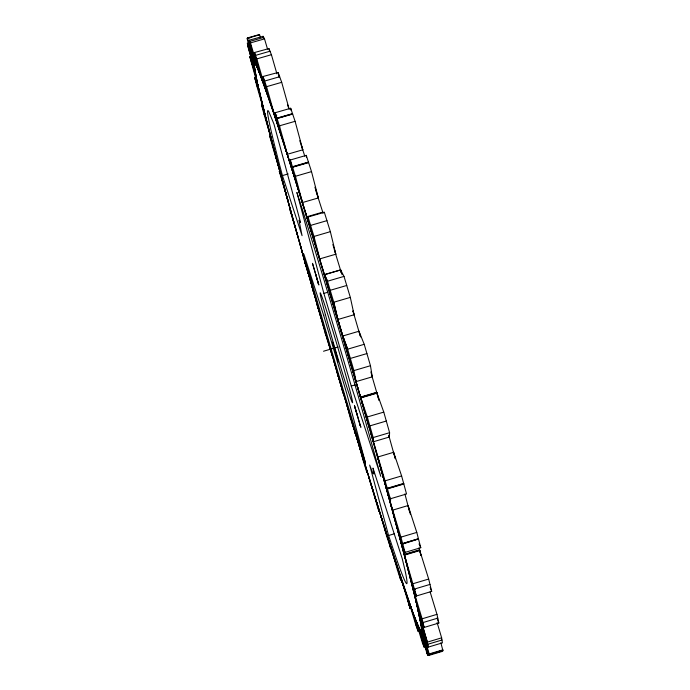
<?xml version="1.0" encoding="UTF-8"?>
<svg xmlns="http://www.w3.org/2000/svg" width="690" height="690" viewBox="0 0 690 690"><rect width="100%" height="100%" fill="white"/><g stroke="black" fill="none" stroke-linecap="round" stroke-linejoin="round"><path stroke-width="1.03" d="M421.797 632.1L429.12 655.5L429.171 653.741M414.241 593.4L421.28 624.786L421.452 632.825L415.932 621.112L406.358 594.4M429.163 654.448L442.825 650.291L440.858 642.761M371.531 435.356L373.342 441.764L389.376 437.02L389.6 432.69L383.778 412.111L376.706 392.308L360.551 397.078L367.304 416.976L373.368 438.202L373.506 442.402M256.007 77.297L253.679 61.988L257.517 84.111M422.133 631.505L421.305 624.907M429.154 655.336L442.713 651.265L442.825 650.316M421.814 628.59L421.728 628.28M335.426 352.029L332.502 342.102L338.359 361.965L335.53 351.46M421.305 629.832L420.848 632.092L418.071 625.623M421.357 629.565L421.745 627.633L418.847 613.919M421.452 632.825L421.763 632.169M253.739 62.695L247.106 38.605L247.417 37.976L259.526 34.5L260.423 37.476M253.653 62.385L255.749 61.557M258.284 69.388L254.239 61.238L254.567 61.807M422.013 631.73L421.961 630.789M259.526 34.5L259.052 35.173M420.15 630.625L420.848 632.049M306.86 216.755L322.799 212.123L322.963 212.667L324.343 212.279L330.363 231.668L335.832 254.196L319.746 258.897M430.129 591.899L436.968 614.35L422.099 618.809L424.195 627.693L417.924 608.985M422.987 622.561L437.779 618.128L436.968 614.35M424.143 627.434L438.831 623.036L437.779 618.128M423.125 631.626L421.029 632.126M441.643 637.836L427.343 642.131L428.292 647.099L442.411 642.856L441.643 637.836L437.115 622.587M427.757 644.288L441.98 640.018M442.902 649.825L429.18 653.939L421.719 628.193M429.154 654.603L442.808 650.411M426.955 653.499L427.938 655.129L429.956 654.517M434.001 653.301L441.082 651.179M405.159 552.888L400.916 537.139L416.786 532.413L408.083 505.554L392.42 510.212L398.604 533.025M402.624 543.479L418.442 538.769L416.786 532.413M402.693 543.729L418.442 538.769M402.753 543.987L418.502 539.019M418.571 539.269L420.771 547.705L405.03 552.405L401.468 543.703L390.557 503.45M416.432 595.962L431.681 591.408L428.671 579.048L419.546 549.827L404.28 554.38L416.527 596.341L411.404 581.911L404.392 554.751L419.658 550.197L420.978 555.519M404.487 555.131L419.753 550.577M413.267 583.645L428.671 579.048M414.647 589.001L429.982 584.421M415.44 589.605L413.474 590.2L414.207 593.262L409.351 573.864M369.297 427.559L390.713 499.94L388.858 497.292L387.219 491.349L388.599 496.3L390.393 498.775L406.531 493.98L401.615 475.936L393.628 452.312L377.654 457.047L387.012 490.599L363.035 405.711M385.374 480.749L401.615 475.936M387.452 488.235L403.65 483.423M387.538 488.529L403.736 483.725M387.625 488.831L403.814 484.018M388.565 535.509L397.138 560.841A246.434 6.434 73.6 0 0 404.858 569.569L402.192 558.503L372.98 468.061L374.075 473.883L373.066 473.642L369.668 465.06L388.565 535.509L394.395 533.775M354.048 374.61L356.118 381.743L353.901 370.59L370.461 365.717L364.216 344.31L358.973 331.243L342.757 335.995L338.074 320.143M356.083 381.605L372.272 376.835L370.461 365.717M351.245 386.046L380.802 476.393L365.907 422.936A246.434 6.434 73.6 0 0 302.962 211.364L296.898 192.441L323.869 293.405L351.245 386.046L355.247 384.865M371.669 375.11L378.974 400.243L376.792 392.558L360.629 397.319L367.14 419.925M360.723 397.682L376.878 392.921M360.801 397.914L376.964 393.145M383.778 412.111L367.304 416.976L367.115 416.312M369.849 425.894L386.305 421.038M389.6 432.69L373.187 437.546L373.342 441.824M330.208 290.309L346.742 285.47M323.869 293.405L327.862 292.241M338.126 320.341L333.779 302.237L327.5 281.227L324.473 274.603L340.601 269.894L344.008 276.397L350.322 297.39L333.779 302.237L337.936 319.72M350.322 297.39L354.099 314.761L337.893 319.505L331.174 296.959M323.515 351.236L338.143 346.941M364.216 344.31L347.639 349.175L342.516 335.219L347.441 348.493L353.901 370.59M350.348 358.446L366.916 353.573M318.323 197.935L302.487 202.541L295.432 176.278L290.318 159.994L306.282 155.371L311.518 171.62L318.323 197.935L316.443 191.924M324.343 212.279L307.041 217.298L308.042 217.022L314.166 237.075M310.603 225.406L326.939 220.653M330.363 231.668L313.976 236.446L319.996 259.785M324.326 274.085L324.507 274.68L340.644 269.971L342.093 274.706M344.008 276.397L327.5 281.227L324.291 274.008M295.096 121.311L279.433 125.839L275.172 112.729L290.688 108.252L295.096 121.311L302.798 149.808L287.307 154.293L286.074 150.472L287.687 155.526L279.433 125.839L279.726 126.744M292.431 166.721L308.439 162.081M292.517 166.989L308.525 162.348M292.603 167.256L308.611 162.616M282.417 175.596L302.065 235.67L298.977 220.205L300.564 222.534L273.99 124.131L268.815 111.668A246.434 6.434 73.6 0 0 278.708 161.598L282.417 175.596L288.17 173.932M311.518 171.62L295.432 176.278L295.605 176.838M248.098 38.312L251.091 37.458M267.513 49.059L264.512 38.873L263.054 36.311L249.168 40.218L255.317 63.109M255.274 62.876L255.697 63.747L249.202 40.287L249.754 41.417L263.684 37.424M264.512 38.873L250.479 42.901L249.754 41.417M276.94 73.934L271.42 54.708L268.919 48.585L254.42 52.552L259.776 73.209L268.436 97.1L256.094 64.429M251.997 56.226L249.935 56.822L250.686 60.185M259.837 73.356L254.489 52.725L255.49 55.39L269.997 51.224M255.49 55.39L256.809 58.909L271.42 54.708M267.349 93.987L263.045 76.487L278.139 72.476L281.701 82.326L289.231 109.313M264.606 81.058L279.674 76.719M281.701 82.326L266.53 86.69L263.149 76.788M276.768 115.152L274.758 115.73L267.203 93.504M276.932 118.137L292.508 113.643M277.001 118.352L292.577 113.859M277.07 118.568L292.655 114.074M247.244 38.338L258.258 35.181M253.851 65.447C252.669 63.842 256.318 61.919 256.085 64.541L263.916 84.137M421.659 632.342L427.938 655.129M362.871 459.462L366.813 472.365L367.339 472.581M421.866 632.471L422.004 631.73M254.722 63.618L253.549 62.652L255.093 71.605M254.895 63.765L256.456 65.05M292.991 219.084L290.49 210.062L289.809 209.389L290.585 210.416M421.823 628.909L421.987 630.186M420.822 632.04L420.201 630.971M290.154 159.468L291.154 166.376L289.377 160.822M254.11 61.479L253.834 61.125L253.773 62.152C255.809 62.445 263.175 81.273 258.431 69.854M390.557 499.353L388.703 496.697L385.494 485.087M256.482 65.119L260.311 75.132M421.374 632.721L421.116 632.256L428.016 655.241M255.714 63.79L257.111 66.645M420.426 631.247L415.932 621.112M419.028 543.893L420.771 547.705M250.53 43.004L258.379 69.725M370.271 482.077L378.767 511.083L378.508 508.573L379.707 512.394M418.709 627.667L424.169 647.28L422.435 642.968M419.762 630.005L420.193 630.962M355.859 434.916L350.339 418.011M354.358 431.362L355.73 434.493M417.683 624.735L413.163 613.652L415.742 620.612M280.865 175.096L279.278 171.284L280.959 175.398L286.548 195.813L283.236 183.773M416.51 622.484L418.14 626.382M259.725 73.002L263.054 81.843M260.587 75.279L261.312 77.125M413.508 614.635L408.799 601.499M318.478 284.125L318.884 284.979L312.492 263.33L318.478 284.125L315.692 274.146M419.943 630.263L421.875 629.444L421.961 630.738M260.88 76.607L272.628 109.796M430.155 587.414L431.681 591.408M412.249 611.211L412.637 612.228L411.344 608.658M259.768 73.114L260.518 75.115M418.037 609.365L415.889 600.214M354.419 430.172L387.642 537.493L413.103 613.505M341.731 389.212L344.017 395.499L335.219 365.89M409.179 602.249L393.843 556.787M342.438 390.238L377.137 504.235L406.289 594.219M410.619 606.657L411.318 608.571M287.454 104.638L288.437 107.381M272.352 143.33L273.093 146.151L269.825 136.31L272.791 147.393M259.233 91.529L254.722 77.539L256.784 85.922M415.682 624.562L418.123 631.402L413.577 614.816L409.817 604.069M263.132 82.05L264.115 84.818M264.149 84.913L265.098 87.596L256.809 58.909M437.055 617.99L438.831 623.036M408.635 600.999L405.841 592.977M407.799 598.584L410.265 605.665M407.687 598.264L405.884 593.046M404.651 589.433L403.788 586.923M402.072 581.765L405.806 592.814M325.231 333.218L332.252 355.798M299.788 140.743L300.987 144.262M290.318 159.994L291.275 166.816L309.042 223.827L284.133 144.391L263.994 84.353M400.873 578.194L401.347 579.591L400.692 577.625L410.179 608.615L406.867 595.918M412.732 612.487L419.917 630.212L419.494 629.332L427.136 653.827M266.651 87.035L274.982 116.472M283.926 143.762L273.602 112.694M269.35 131.911L265.029 115.109L261.45 104.38L264.063 114.462M401.477 579.988L402.693 583.628M301.306 145.357L304.782 156.173M255.386 74.184L249.901 56.64L255.68 75.624L255.352 74.097M404.935 590.278L405.668 592.46M272.179 108.037L279.157 128.996M359.723 424.091L360.896 427.3L354.427 405.392L360.137 425.627M268.548 97.419L285.867 149.825L282.521 139.44M279.346 129.686L280.735 133.903M280.865 134.309L282.201 138.362M397.017 566.283L386.555 535.94M397.837 568.802L403.659 586.56M398.484 570.949L400.778 580.307L397.397 569.897M284.384 145.193L291.154 166.376M316.9 304.583L320.496 315.563M392.653 553.139L397.181 566.999M301.125 144.693L302.798 149.808M282.391 139.035L277.897 125.287L275.172 112.729M277.863 125.114L279.157 129.116M314.925 187.232L316.141 190.983M254.782 77.78L259.285 91.736M428.292 647.099L421.124 624.321M315.563 189.741L323.075 213.132M385.115 529.592L387.116 535.828L384.899 528.902M388.781 541.029L383.235 523.443M392.325 552.129L386.409 533.611M387.254 536.251L387.935 538.407M300.624 196.521L279.278 129.375M292.888 171.905L291.275 166.816L298.615 190.112M304.894 262.812L309.198 276.397M385.089 529.454L381.268 517.379L383.537 524.564M291.499 167.808L282.46 139.164M292.827 172.026L331.166 296.838M400.916 537.139L388.72 496.783M382.286 520.441L366.933 471.098M322.782 212.132L322.946 212.667M377.137 504.235L378.422 508.306M377.18 504.321L382.372 520.864M354.729 406.936L357.662 416.337M371.056 484.596L368.581 476.626M371.738 486.847L373.031 491.004M378.508 508.573L378.879 511.454M379.862 512.886L381.165 517.052M374.506 495.791L377.076 503.976M332.865 244.51L335.832 254.196M300.866 197.357L326.612 281.632M289.921 209.786L298.347 238.171M375.791 499.879L376.783 503.07M371.194 485.053L371.453 485.881M372.057 487.856L375.679 499.517M313.182 237.265L306.877 216.755M315.485 244.855L317.736 252.23M253.765 64.049L247.339 42.996L247.676 45.092M360.249 449.406L365.829 467.622M366.813 472.365L367.451 472.943L355.928 435.131M334.296 249.659L341.515 273.318M300.788 197.038L302.41 202.343M279.372 171.646L288.101 201.437L283.452 184.385M354.557 430.629L355.686 434.364M340.601 269.894L341.498 272.835M415.087 618.775L422.496 643.115M351.512 420.546L353.892 428.404M353.996 428.766L354.22 429.499M354.936 431.871L359.87 448.146M354.367 430.025L353.021 425.523M361.724 454.218L363.13 458.85M340.644 269.971L341.515 272.886M309.241 224.466L362.837 405.004L326.698 281.925L331.079 296.657M413.284 589.536L422.03 618.516M349.623 414.233L347.13 405.936M326.629 281.787L340.256 327.543M324.507 274.68L326.543 281.486M247.434 37.967L254.688 62.16M272.697 147.048L278.631 166.833M408.713 601.206L415.837 624.993M355.678 434.295C320.479 315.425 284.366 196.667 255.731 76.004L255.688 75.684M340.343 383.157L339.549 380.518M358.973 331.243L360.672 336.936M336.539 370.375L338.014 375.326M336.66 370.772L339.489 380.319M338.135 375.722L342.43 390.169M342.551 390.566L347.001 405.496M333.365 304.264L331.252 297.14L342.499 335.426M263.977 114.152L270.394 135.878M333.598 360.404L335.133 365.571M336.375 369.762L336.599 370.539M337.35 373.074L342.318 389.85M352.978 310.957L354.099 314.761M340.325 327.767L353.97 374.342M344.129 340.981L368.943 426.636M342.378 390.04L320.807 316.641M353.004 311.173L360.223 335.927M344.81 342.99L342.757 335.995L351.641 366.304M324.818 330.45L323.619 326.31M256.714 85.663L263.433 108.77L260.941 98.273M391.325 548.973L397.5 570.216M313.424 291.146L314.597 295.191M316.27 301.021L318.789 309.681M318.884 310.008L326.284 335.452M326.344 335.651L327.733 340.429M307.697 271.161L325.352 333.649M314.864 295.976L320.609 315.96L311.94 285.945M370.866 371.919L372.272 376.835M385.003 483.302L377.887 457.918M287.42 154.655L287.549 155.086M250.643 59.996L258.043 86.492M313.846 292.448L304.989 261.665M370.435 431.897L383.192 476.756L381.441 470.537M354.099 374.713L369.685 429.232M381.096 516.801L386.667 536.294M301.03 247.667L305.014 263.226M302.315 252.238L304.937 261.467L288.265 202.049M303.704 257.129L307.8 271.481M307.852 271.67L309.12 276.112M299.512 242.319L300.944 247.365M302.099 251.445L303.6 256.74M303.014 254.653L307.593 270.791M291.672 214.366L307.645 270.972M377.551 456.72L379.224 462.662M247.658 44.979L254.782 71.035M247.891 46.463L254.765 70.915L254.187 67.784M393.628 452.312L395.43 458.781M388.893 435.839L395.172 458.41M381.285 470.002L379.638 464.06L400.26 539.097M383.312 477.264L405.651 559.599L401.468 543.703M293.043 219.273L294.242 223.569M388.867 435.192L389.376 437.02M286.617 196.081L287.928 200.859M283.012 182.971L269.385 132.049M287.437 199.039L291.577 214.021M358.765 444.481L362.992 459.868M265.098 115.377L290.49 210.062M288.032 201.221L285.565 192.286M290.697 210.795L291.62 214.185M391.773 508.237L383.493 477.842M392.964 512.584L408.661 571.648M274.344 150.86L282.624 181.349M277.397 162.305L278.536 166.506M280.959 175.398L277.587 162.944M333.011 343.068L333.417 344.569M277.501 162.616L275.327 154.595M408.083 505.554L410.455 514.464M346.958 405.332L350.477 418.468M273.145 146.34L274.258 150.549M272.257 143.011L265.659 117.68M273.844 148.954L277.32 162.003M400.217 539.062L415.854 600.076M404.909 493.936L409.8 512.627M419.028 547.938L420.857 555.062M406.764 595.591L410.093 608.356M263.054 36.311L263.58 38.373M406.574 595.073L409.826 607.554M269.997 134.153L263.537 109.192M270.67 136.715L275.241 154.275M400.373 539.537L401.304 543.142M409.437 574.701L416.061 600.749M414.38 593.805L413.388 589.881M265.029 115.109L256.999 81.869M263.356 108.494L257.396 83.714M405.772 560.056L417.269 605.993L421.866 629.349M414.414 593.935L421.28 624.786M261.846 102.405L262.467 104.897L260.458 96.712M262.511 105.053L263.287 108.235M263.019 107.105L265.598 117.438M415.156 597.109L416.674 603.448M260.372 96.341L256.119 77.797M268.919 48.585L269.669 51.655M256.464 79.523L260.484 96.384M418.045 609.408L420.132 619.008M256.387 79.186L255.266 72.597M278.139 72.476L279.269 77.496M257.577 84.387L257.957 86.103M388.849 541.253L390.135 547.248M255.3 73.839L254.679 70.604M418.502 612.297L416.096 600.895M256.568 79.85L256.965 81.696M255.964 76.995L256.551 79.764M312.053 286.333L313.105 291.43M419.21 614.661L419.598 616.532M420.874 622.803L421.116 624.26M419.632 616.713L420.865 622.742M253.653 64.213L257.353 83.533M290.688 108.252L291.085 110.331M253.86 65.524L254.472 69.328M254.481 69.388L254.662 70.501M378.422 508.271L378.767 511.083M306.282 155.371L306.446 157.329M323.739 315.615L303.859 254.093L315.347 294.604A246.434 6.434 73.6 0 0 360.284 446.206L365.476 462.93L346.699 393.395L323.739 315.615M427.343 642.131L419.072 614.135L427.343 642.131M325.318 314.399A57.322 1.475 73.6 0 0 352.09 402.089A57.322 1.475 73.6 0 0 331.364 325.999A57.322 1.475 73.6 0 0 325.318 314.399"/></g></svg>
